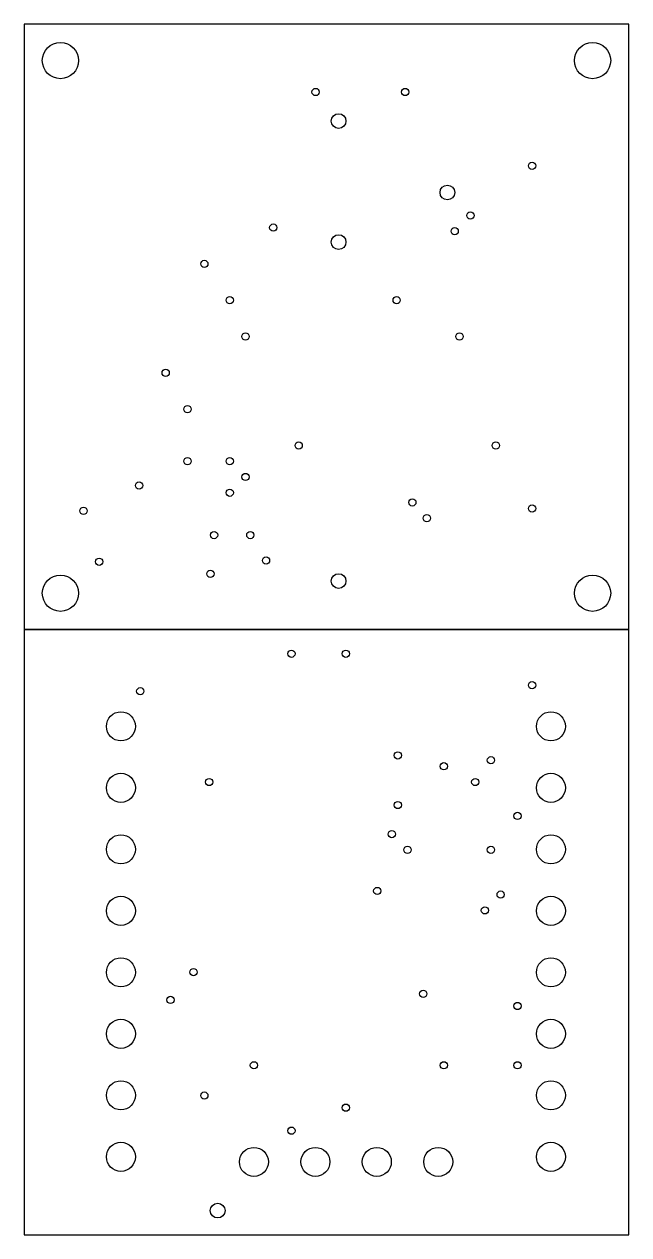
# Model space of a CAD drawing. Extents: x 0 to 25, y -50 to 0.
import ezdxf

# ---------------------------------------------------------------- set-up
doc = ezdxf.new("R2010")
doc.units = 0
doc.layers.get('0').update_dxf_attribs({"linetype": 'CONTINUOUS'})
doc.layers.add('_BOARD', color=254, linetype='CONTINUOUS')
doc.layers.add('_DRILL', color=251, linetype='CONTINUOUS')

# ---------------------------------------------------------------- blocks, each defined once
blk = doc.blocks.new('_HOLE')
blk.add_circle((0, 0), 0.5)

msp = doc.modelspace()

# ---------------------------------------------------------------- linework, layer by layer
at = {"layer": '_BOARD', "color": 3}
for points in [[(0, -25), (25, -25), (25, -25), (25, 0), (25, 0), (0, 0), (0, 0), (0, -25), (0, -25)], [(0, -50), (25, -50), (25, -50), (25, -25), (25, -25), (0, -25), (0, -25), (0, -50), (0, -50)]]:
    msp.add_lwpolyline(points, close=True, dxfattribs=at)

# ---------------------------------------------------------------- block references
at = {"layer": '_DRILL'}
for p, xscale, yscale in [((1.5, -1.5), 1.5, 1.5), ((23.5, -1.5), 1.5, 1.5), ((12.05, -2.8), 0.3, 0.3), ((15.75, -2.8), 0.3, 0.3), ((13, -4), 0.61, 0.61), ((21, -5.85), 0.3, 0.3), ((17.5, -6.95), 0.61, 0.61), ((18.45, -7.9), 0.3, 0.3), ((10.3, -8.4), 0.3, 0.3), ((17.8, -8.55), 0.3, 0.3), ((13, -9), 0.61, 0.61), ((7.45, -9.9), 0.3, 0.3), ((8.5, -11.4), 0.3, 0.3), ((15.4, -11.4), 0.3, 0.3), ((9.15, -12.9), 0.3, 0.3), ((18, -12.9), 0.3, 0.3), ((5.85, -14.4), 0.3, 0.3), ((6.75, -15.9), 0.3, 0.3), ((11.35, -17.4), 0.3, 0.3), ((19.5, -17.4), 0.3, 0.3), ((6.75, -18.05), 0.3, 0.3), ((8.5, -18.05), 0.3, 0.3), ((4.75, -19.05), 0.3, 0.3), ((9.15, -18.7), 0.3, 0.3), ((8.5, -19.35), 0.3, 0.3), ((2.45, -20.1), 0.3, 0.3), ((16.05, -19.75), 0.3, 0.3), ((21, -20), 0.3, 0.3), ((16.65, -20.4), 0.3, 0.3), ((7.85, -21.1), 0.3, 0.3), ((9.35, -21.1), 0.3, 0.3), ((10, -22.15), 0.3, 0.3), ((3.1, -22.2), 0.3, 0.3), ((1.5, -23.5), 1.5, 1.5), ((7.7, -22.7), 0.3, 0.3), ((13, -23), 0.61, 0.61), ((23.5, -23.5), 1.5, 1.5), ((11.05, -26), 0.3, 0.3), ((13.3, -26), 0.3, 0.3), ((4.8, -27.55), 0.3, 0.3), ((21, -27.3), 0.3, 0.3), ((4, -29), 1.2, 1.2), ((21.78, -29), 1.2, 1.2), ((15.45, -30.2), 0.3, 0.3), ((17.35, -30.65), 0.3, 0.3), ((19.3, -30.4), 0.3, 0.3), ((4, -31.54), 1.2, 1.2), ((21.78, -31.54), 1.2, 1.2), ((7.65, -31.3), 0.3, 0.3), ((18.65, -31.3), 0.3, 0.3), ((15.45, -32.25), 0.3, 0.3), ((20.4, -32.7), 0.3, 0.3), ((4, -34.08), 1.2, 1.2), ((15.2, -33.45), 0.3, 0.3), ((21.78, -34.08), 1.2, 1.2), ((15.85, -34.1), 0.3, 0.3), ((19.3, -34.1), 0.3, 0.3), ((14.6, -35.8), 0.3, 0.3), ((19.7, -35.95), 0.3, 0.3), ((4, -36.62), 1.2, 1.2), ((19.05, -36.6), 0.3, 0.3), ((21.78, -36.62), 1.2, 1.2), ((4, -39.16), 1.2, 1.2), ((7, -39.15), 0.3, 0.3), ((21.78, -39.16), 1.2, 1.2), ((16.5, -40.05), 0.3, 0.3), ((6.05, -40.3), 0.3, 0.3), ((20.4, -40.55), 0.3, 0.3), ((4, -41.7), 1.2, 1.2), ((21.78, -41.7), 1.2, 1.2), ((9.5, -43), 0.3, 0.3), ((17.35, -43), 0.3, 0.3), ((20.4, -43), 0.3, 0.3), ((4, -44.24), 1.2, 1.2), ((21.78, -44.24), 1.2, 1.2), ((7.45, -44.25), 0.3, 0.3), ((13.3, -44.75), 0.3, 0.3), ((11.05, -45.7), 0.3, 0.3), ((4, -46.78), 1.2, 1.2), ((9.5, -46.99), 1.2, 1.2), ((12.04, -46.99), 1.2, 1.2), ((14.58, -46.99), 1.2, 1.2), ((17.12, -46.99), 1.2, 1.2), ((21.78, -46.78), 1.2, 1.2), ((8, -49), 0.61, 0.61)]:
    msp.add_blockref('_HOLE', p, dxfattribs=dict(at, xscale=xscale, yscale=yscale))

doc.saveas('drawing.dxf')
